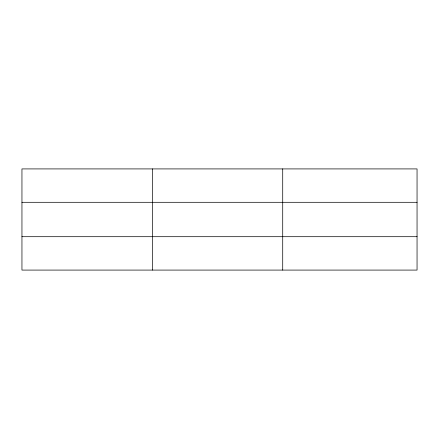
<?xml version="1.0" encoding="UTF-8"?>
<svg xmlns="http://www.w3.org/2000/svg" width="439" height="439" viewBox="0 0 439 439"><rect width="100%" height="100%" fill="white"/><g stroke="black" fill="none" stroke-linecap="round" stroke-linejoin="round"><path stroke-width="0.66" d="M152.333 168.916L152.333 270.084M282.716 168.916L282.716 270.084M417.05 202.302L417.05 168.916L21.95 168.916L21.95 270.084L417.05 270.084L417.05 202.302L21.95 202.302M21.95 236.698L417.05 236.698"/></g></svg>
